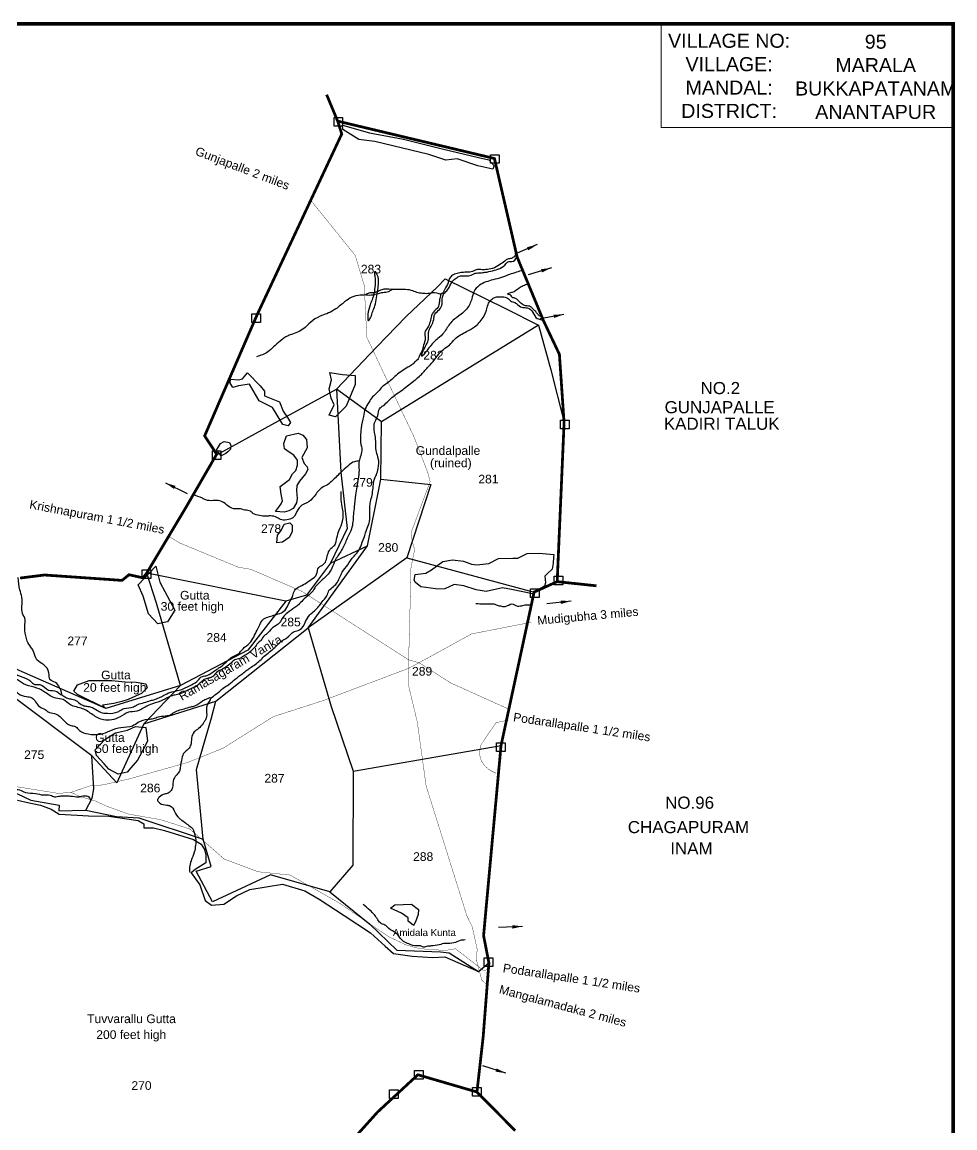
# Model space of a CAD drawing. Header units: feet. Extents: x 812574 to 820023, y 1579761 to 1589140.
# Drawn here: x 817325 to 820018, y 1585948 to 1589140 of the extents above; entities that cross this region are included whole.
import ezdxf
from ezdxf.enums import TextEntityAlignment as Align

# ---------------------------------------------------------------- set-up
doc = ezdxf.new("R2010")
doc.units = ezdxf.units.FT
doc.header["$LTSCALE"] = 15
doc.header["$MEASUREMENT"] = 0
doc.linetypes.add('HIDDEN2', pattern=[0.1875, 0.125, -0.0625])
for name, color, linetype in [('HILL', 17, 'Continuous'), ('PAPER SIZE', 10, 'Continuous'), ('PLOT', 7, 'Continuous'), ('PLOT NO', 7, 'Continuous'), ('ROADS', 6, 'Continuous'), ('TANKS-STREAM', 4, 'Continuous'), ('TEXT', 1, 'Continuous'), ('text2', 7, 'Continuous'), ('VILLAGE STONES', 240, 'Continuous')]:
    doc.layers.add(name, color=color, linetype=linetype)
doc.layers.add('VILLAGE BOUNDRY', color=5, linetype='HIDDEN2', lineweight=100)
doc.styles.get("Standard").update_dxf_attribs({"font": 'arial.ttf'})
doc.linetypes.add('DOTS', pattern='A,1e-06,-3,["●",Standard,S=3,R=0,X=-1.25,Y=-1.25],-3', length=6.000001)
doc.dimstyles.get("Standard").update_dxf_attribs({"dimtxt": 0.18, "dimasz": 0.18, "dimexe": 0.18, "dimexo": 0.0625, "dimgap": 0.09, "dimtad": 0, "dimtih": 1, "dimtoh": 1, "dimdec": 4, "dimzin": 0, "dimdsep": 46, "dimtxsty": 'Standard', "dimcen": 0.09, "dimadec": 0, "dimazin": 0, "dimtfac": 1, "dimtdec": 4, "dimtofl": 0, "dimtmove": 0, "dimatfit": 3, "dimfxl": 1, "dimtolj": 1, "dimtzin": 0, "dimarcsym": 0})

msp = doc.modelspace()

# ---------------------------------------------------------------- linework, layer by layer
at = {"layer": 'HILL'}
for points in [[(818250.3, 1588842.5), (818327.8, 1588820.5), (818426.5, 1588802.1), (818541.9, 1588773.7), (818642.5, 1588749.5), (818672.2, 1588743.2), (818687.6, 1588725.6), (818683.8, 1588715.5), (818640.6, 1588725.1), (818580.7, 1588746.2), (818548.2, 1588742.1), (818499.6, 1588758.6), (818343.9, 1588796.1), (818297, 1588802), (818251, 1588830.7), (818250.3, 1588842.5)], [(817927.9, 1588109.3), (817949.7, 1588107.8), (817960.9, 1588110.6), (817976.1, 1588127.8), (818012.8, 1588090.6), (818025, 1588075.4), (818025.3, 1588061.8), (818068.5, 1588044), (818078.7, 1588017.4), (818091.2, 1587998.7), (818099.5, 1587984.1), (818093.6, 1587974.5), (818078.1, 1587978.8), (818047.5, 1588028.3), (818009.8, 1588047.4), (817981.8, 1588095.6), (817949.5, 1588090.8), (817933, 1588086), (817925, 1588099.6), (817927.9, 1588109.3)], [(818211.4, 1588082.2), (818218.5, 1588107.4), (818213.7, 1588128.7), (818249.9, 1588123.6), (818286.9, 1588119.8), (818286.3, 1588094.3), (818260.8, 1588031.3), (818229.7, 1588000.8), (818211.3, 1588005.5), (818226.1, 1588035.4), (818217.2, 1588054.9), (818211.4, 1588082.2)], [(817886.5, 1587904.3), (817897.6, 1587923.9), (817908, 1587929.3), (817923.7, 1587927.1), (817927.9, 1587917.9), (817926.9, 1587907.1), (817919.4, 1587899.9), (817913, 1587895.5), (817899.3, 1587888.2), (817886.5, 1587904.3)], [(818083, 1587908.7), (818080.6, 1587924.1), (818087.9, 1587945.8), (818121.9, 1587953.8), (818136, 1587948.1), (818146.6, 1587935.3), (818147.6, 1587911.9), (818132.9, 1587883.8), (818139, 1587866.2), (818147.8, 1587856.2), (818150.4, 1587848.5), (818143.5, 1587836.5), (818126.2, 1587814.8), (818118.5, 1587802.6), (818117.2, 1587788.6), (818119.6, 1587765.1), (818117.4, 1587752.9), (818107.4, 1587736.2), (818095.5, 1587729.4), (818081.8, 1587725.4), (818056.9, 1587727.2), (818068.4, 1587743), (818073.2, 1587749.5), (818077.2, 1587758.1), (818073, 1587777.3), (818069.8, 1587799.5), (818097.5, 1587819.6), (818105.9, 1587835.9), (818115.1, 1587846), (818120.1, 1587861), (818120, 1587875.6), (818109.2, 1587890.1), (818096.2, 1587898.9), (818083, 1587908.7)], [(818073.1, 1587672.9), (818081.2, 1587691.5), (818097.8, 1587695.1), (818104.9, 1587688.3), (818104.9, 1587668.5), (818096.2, 1587652.4), (818076.9, 1587638.9), (818060.6, 1587637.4), (818062.8, 1587659.5), (818073.1, 1587672.9)], [(818457.3, 1587529.3), (818459.7, 1587545.8), (818490.3, 1587549.3), (818506.7, 1587559.4), (818540.2, 1587583), (818567.8, 1587587.7), (818599.2, 1587583.8), (818622.3, 1587575.4), (818638.2, 1587573.5), (818672.7, 1587577.4), (818700.7, 1587592.2), (818742.1, 1587593), (818756.7, 1587593.3), (818783.5, 1587606.2), (818817.5, 1587607.7), (818860.4, 1587603.9), (818859.6, 1587595.4), (818858.7, 1587578.9), (818855.7, 1587560.8), (818841.2, 1587547.5), (818834.3, 1587541.1), (818836.2, 1587521.3), (818833.7, 1587512.2), (818813.1, 1587499.4), (818798.4, 1587490.2), (818738.4, 1587502.3), (818711.7, 1587507.7), (818664.8, 1587496.9), (818635.9, 1587501.6), (818600.3, 1587513.5), (818572.1, 1587517.3), (818545.4, 1587504.4), (818525.3, 1587503.6), (818505.1, 1587506.5), (818476.1, 1587510.6), (818460.6, 1587522.6), (818457.3, 1587529.3)], [(817660.4, 1587515.7), (817710.7, 1587569.8), (817722.3, 1587523.5), (817765.6, 1587442.5), (817744.3, 1587408.8), (817716.7, 1587403.8), (817689.7, 1587432.1), (817674.5, 1587483), (817660.4, 1587515.7)], [(817474.4, 1587209.2), (817484.6, 1587227.1), (817518.9, 1587239.3), (817584.2, 1587239.3), (817622.3, 1587235.4), (817654, 1587234.9), (817681.9, 1587230.2), (817685.8, 1587218.6), (817670.1, 1587202.6), (817652.1, 1587194.1), (817631.1, 1587184.7), (817612.7, 1587178.9), (817590, 1587172.9), (817557.2, 1587168.5), (817567.1, 1587158.5), (817484.9, 1587199.6), (817474.4, 1587209.2)], [(817536.3, 1587039.5), (817563.9, 1587069.2), (817595, 1587088.6), (817628.9, 1587096.5), (817651.9, 1587106.9), (817681.9, 1587103.6), (817687.1, 1587064.6), (817671.3, 1587034.3), (817657.9, 1587009.6), (817639, 1586987.2), (817628.1, 1586975), (817602.7, 1586969.2), (817575.1, 1586983.4), (817562.3, 1586999), (817540.1, 1587023.2), (817536.3, 1587039.5)], [(817312, 1586894.7), (817345, 1586887), (817378.3, 1586879.5), (817408.9, 1586868.3), (817432.1, 1586853.7), (817483.5, 1586850.5), (817516.7, 1586848.7), (817575.5, 1586847.7), (817659.6, 1586835.5), (817676.5, 1586826.3), (817676.5, 1586814.8), (817704.2, 1586814.5), (817735.7, 1586806.7), (817820, 1586780.4), (817841.9, 1586767.4), (817851.5, 1586752), (817855, 1586735.6), (817855.6, 1586713.7), (817824.7, 1586694.2), (817812.8, 1586684.4), (817838.1, 1586649.7), (817853.9, 1586604.7), (817871.7, 1586591), (817907.1, 1586593.7), (817943.9, 1586617.8), (817982.5, 1586636.2), (818077, 1586652), (818141.5, 1586632.4), (818182.5, 1586608.3), (818255.1, 1586561), (818330.7, 1586511.2), (818373.4, 1586472.7), (818397.2, 1586451.4), (818451.3, 1586443.8), (818511.2, 1586440.5), (818545.3, 1586441.7), (818643.2, 1586399.5)], [(818388.3, 1586582), (818401.4, 1586592.3), (818449.1, 1586594.3), (818469.5, 1586578.3), (818468.5, 1586564), (818460.8, 1586542.9), (818455.2, 1586532.6), (818439.8, 1586544.9), (818439.5, 1586554.9), (818420.7, 1586568.3), (818388.3, 1586582)]]:
    msp.add_lwpolyline(points, dxfattribs=at)
at = {"layer": 'PAPER SIZE', "color": 5, "const_width": 3.25}
msp.add_lwpolyline([(820013.3, 1589135.5), (819170.2, 1589135.5), (819170.2, 1588836.4), (820013.3, 1588836.4)], close=True, dxfattribs=at)
at = {"layer": 'PLOT'}
for points in [[(817885.3, 1587890.6), (818046, 1587978.7), (818232.7, 1588081), (818349.6, 1588203), (818433.5, 1588290.5), (818524.5, 1588376.5), (818546.1, 1588399.8), (818721.2, 1588314.1), (818815.6, 1588265.8), (818852.1, 1588136.4), (818889.6, 1587988.5)], [(818815.6, 1588265.8), (818362.4, 1587986.1), (818232.7, 1588081), (818245, 1587841.2), (818263.5, 1587678.6), (818215.4, 1587578.6), (818322.3, 1587628.5), (818355.5, 1587795.6), (818360.6, 1587821.2), (818362.4, 1587986.1)], [(818360.6, 1587821.2), (818505.3, 1587805.3), (818435.7, 1587593.9), (818803.3, 1587495)], [(818435.7, 1587593.9), (818150.6, 1587391.7), (818322.3, 1587628.5)], [(818215.4, 1587578.6), (818146.5, 1587486.3), (818086.5, 1587469.1), (817684.8, 1587549.9)], [(818086.5, 1587469.1), (817976.3, 1587327), (817782.2, 1587225.6), (817712.9, 1587463.2), (817684.8, 1587549.9)], [(817782.2, 1587225.6), (817567.1, 1587158.5), (817316.9, 1587268.7), (817162.7, 1587344.3), (817215.7, 1587452.9), (817207.8, 1587500.4), (817151.4, 1587543.8)], [(817782.2, 1587225.6), (817676.4, 1587114.2), (817884.8, 1587179.7), (818150.6, 1587391.7), (818217.8, 1587164.7), (818280.4, 1586977.6), (818707.8, 1587051.8)], [(817676.4, 1587114.2), (817598.3, 1586943.9), (817526.6, 1587022.4), (817287.1, 1587202.6)], [(818213.9, 1586629.7), (818042.6, 1586678.3), (817874.5, 1586600.7), (817827.6, 1586688.9), (817871.2, 1586702.4), (817847.7, 1586782.1), (817828.2, 1586982.8), (817871.5, 1587132.3), (817884.8, 1587179.7)], [(817136, 1586935.5), (817158.9, 1586885.1), (817183.5, 1586868.9), (817204.4, 1586869.3), (817212.7, 1586878.5), (817304.1, 1586880.6), (817298.2, 1586916), (817311.6, 1586912.6), (817350.5, 1586894.3), (817431.8, 1586880.1), (817431.4, 1586863.9), (817508.6, 1586865.5), (817526.9, 1586900.5), (817532, 1586927.4), (817526.6, 1587022.4)], [(818280.4, 1586977.6), (818280.1, 1586706.4), (818213.9, 1586629.7), (818328.8, 1586535.9), (818406.5, 1586461.5), (818533.3, 1586456), (818557.6, 1586453.1), (818643.2, 1586399.5), (818672.8, 1586424.4)], [(817508.6, 1586865.5), (817597.1, 1586847.1), (817661.9, 1586842.9), (817847.7, 1586782.1)]]:
    msp.add_lwpolyline(points, dxfattribs=at)
at = {"layer": 'ROADS', "linetype": 'DOTS', "ltscale": 0.15, "const_width": 1}
for points in [[(818158.3, 1588626.2), (818286.7, 1588467), (818312.9, 1588380.4), (818320.2, 1588231), (818368.6, 1588128.1), (818456.5, 1587943.1), (818496, 1587841), (818503.2, 1587814.1), (818448.4, 1587667.4), (818451.3, 1587641.1), (818458.4, 1587617.6), (818447.9, 1587566.6), (818445.9, 1587480.4), (818439.3, 1587231.6), (818466, 1587120.1), (818491.5, 1586935.6), (818609.3, 1586560.1), (818624.7, 1586528.3), (818633.9, 1586486.8), (818638.7, 1586464.9), (818637.4, 1586430.6), (818637.4, 1586430.6), (818652.2, 1586375.1), (818667.9, 1586360.7)], [(818730.4, 1587156.9), (818561.8, 1587233), (818471.1, 1587291.1), (818441.1, 1587299.2), (818251.1, 1587421.2), (818187.5, 1587462), (818132.7, 1587497.2), (818049.9, 1587532.8), (817984.5, 1587560.9), (817949.4, 1587566.7), (817844, 1587610.3), (817781.5, 1587636.1), (817748.1, 1587656)], [(818795.6, 1587407.9), (818622.5, 1587374.1), (818501.8, 1587307.7), (818440.4, 1587274.6), (818193.3, 1587181.4), (818049.8, 1587135.2), (817906.3, 1587044.8), (817802.7, 1587003), (817634.1, 1586955.6), (817557.8, 1586938.2), (817524.2, 1586936.6), (817497.1, 1586927.4), (817466.2, 1586916.9), (817429.2, 1586913.8), (817371.7, 1586923.1), (817301, 1586934.4)], [(818668, 1586405.1), (818658.1, 1586401.9), (818618, 1586433), (818576.3, 1586465.3), (818550.2, 1586460.9), (818499.9, 1586462.6), (818463.5, 1586467.8), (818433, 1586476.6), (818415.6, 1586484.8), (818383.3, 1586500), (818239.9, 1586597.8), (818153.9, 1586646.7), (818098.9, 1586678), (818006.3, 1586687.6), (817908.7, 1586724.2), (817867.2, 1586760.4), (817809, 1586811.1), (817725.3, 1586837.9), (817631.8, 1586854.2), (817571.9, 1586875.8), (817536, 1586892), (817492, 1586904.7), (817466.2, 1586916.9)]]:
    msp.add_lwpolyline(points, dxfattribs=at)
at = {"layer": 'ROADS', "linetype": 'HIDDEN2', "ltscale": 10, "const_width": 1}
msp.add_lwpolyline([(818729, 1587125.8), (818693.8, 1587118.1), (818679.7, 1587097.9), (818671.6, 1587086.4), (818649.1, 1587052.4), (818644.5, 1587029.9), (818651.4, 1587006.7), (818662.5, 1586991.8), (818675.1, 1586981.1), (818693.1, 1586972)], dxfattribs=at)
at = {"layer": 'TANKS-STREAM'}
for points in [[(818752.5, 1588471.5), (818745.3, 1588463.3), (818738.4, 1588458.4), (818726.3, 1588456.1), (818718.5, 1588450.8), (818703.1, 1588439.6), (818683.3, 1588429.3), (818664.1, 1588425.8), (818649.2, 1588425.9), (818636.7, 1588425.7), (818621.9, 1588419.3), (818606.4, 1588418.3), (818592.6, 1588417.2), (818577.2, 1588413.8), (818565, 1588407.6), (818557.8, 1588397.8), (818554.8, 1588387.8), (818544.6, 1588367.5), (818534.9, 1588355.2), (818522.7, 1588358), (818496.7, 1588356.6), (818481.2, 1588357.2), (818464.4, 1588360.3), (818448.8, 1588365.8), (818426.8, 1588368.7), (818392.2, 1588368.7), (818376.3, 1588369.7), (818363.6, 1588368), (818349.2, 1588361.5), (818339.1, 1588359.2), (818326.3, 1588358), (818316.3, 1588353.2), (818301.5, 1588352.2), (818277, 1588346), (818256.2, 1588332.6), (818231.1, 1588312.8), (818209.3, 1588300.7), (818190.3, 1588293.2), (818164.5, 1588279.5), (818142.2, 1588259.1), (818105.6, 1588239.5), (818092.9, 1588235.1), (818070, 1588219.5), (818050.6, 1588202.7), (818034.3, 1588188.3), (818002, 1588174.4)], [(818770.3, 1588424.4), (818752.5, 1588418.4), (818731.8, 1588411.8), (818709.2, 1588403.2), (818684.5, 1588396.4), (818645.6, 1588380.6), (818629.3, 1588362), (818623.4, 1588341.8), (818608.3, 1588312.1), (818592.4, 1588297), (818568.6, 1588278.8), (818547.6, 1588251), (818542.4, 1588243.5), (818525.8, 1588227.3), (818511.9, 1588214.6), (818499.6, 1588199.9), (818478.9, 1588176), (818489.6, 1588204.5), (818497.6, 1588221.2), (818498.7, 1588241), (818499.1, 1588246.9), (818509.1, 1588268.3), (818514.2, 1588286.9), (818517, 1588297.6), (818530.1, 1588310.7), (818537.5, 1588327.2), (818540.4, 1588352.5), (818548.5, 1588362.3), (818558, 1588374.2), (818567.8, 1588392.5), (818575.5, 1588399.5), (818586.4, 1588406.5), (818603, 1588408.3), (818617.7, 1588409), (818633.6, 1588415.3), (818648.7, 1588416.7), (818661, 1588418.1), (818683.5, 1588422.7), (818704, 1588429.5), (818723, 1588443.2), (818727.9, 1588448.8), (818739.1, 1588449.2), (818754.2, 1588462.5)], [(818322.9, 1588280.5), (818323.4, 1588297.1), (818329.9, 1588324.3), (818335.6, 1588338.9), (818340.1, 1588352.6), (818342.8, 1588368.1), (818344.7, 1588395.5), (818343, 1588408.5), (818342.6, 1588419.6), (818349.8, 1588411.3), (818354.1, 1588387.4), (818352.1, 1588369), (818348.3, 1588344), (818343.7, 1588321.3), (818337.3, 1588305.3), (818331.1, 1588287), (818323.9, 1588278.8), (818322.9, 1588280.5)], [(818825.7, 1588289.7), (818816.3, 1588294.4), (818810.4, 1588301.6), (818799.5, 1588313), (818793.2, 1588318.8), (818780.4, 1588321.4), (818771.9, 1588324.1), (818759.3, 1588335.2), (818746, 1588344.1), (818739.1, 1588346.2), (818735.7, 1588351.7), (818726.4, 1588355.9), (818730.6, 1588358.4), (818741.3, 1588361.1), (818760, 1588373.1), (818771.9, 1588379.8), (818785.9, 1588385.1)], [(817869.3, 1587189.2), (817885.9, 1587201), (817905.8, 1587217.6), (817921.7, 1587228.4), (817940.2, 1587243.4), (817961.9, 1587260.3), (817986.8, 1587278.4), (818001.7, 1587288.8), (818027.5, 1587312.6), (818058.3, 1587338.5), (818077.4, 1587356.2), (818089.5, 1587363), (818110.3, 1587381), (818125.9, 1587385.8), (818143.6, 1587409.7), (818155.7, 1587428.9), (818182.2, 1587454.1), (818190.3, 1587465.9), (818205.2, 1587483.8), (818211, 1587499.6), (818224.1, 1587510.7), (818235.4, 1587523.8), (818249.5, 1587552.5), (818265.2, 1587574.1), (818283.3, 1587598.7), (818294.4, 1587610.9), (818304.7, 1587632.6), (818314.5, 1587658.8), (818319.4, 1587674.2), (818327.1, 1587694.4), (818328.7, 1587737.4), (818330.4, 1587751.2), (818337.7, 1587789.7), (818339.8, 1587811.6), (818342, 1587820.7), (818347.8, 1587833.5), (818353, 1587851.9), (818353.5, 1587880.7), (818348, 1587899.3), (818345.3, 1587940.9), (818341.3, 1587970.4), (818344.1, 1587987.4), (818351.7, 1588004.9), (818357, 1588024), (818368, 1588033.7), (818396.3, 1588059.9), (818416.1, 1588073.9), (818450.3, 1588100.3), (818472.4, 1588118.1), (818493.2, 1588140.6), (818514.1, 1588163.9), (818541.5, 1588195.7), (818558.6, 1588208.3), (818574.9, 1588225.3), (818608, 1588246.9), (818631.5, 1588260.8), (818655.9, 1588287.4), (818667.9, 1588316.2), (818674.1, 1588332.7), (818685.2, 1588343.3), (818694.7, 1588347.2), (818708.8, 1588346.9), (818722.7, 1588345.8), (818735.4, 1588335.8), (818747.9, 1588330.7), (818764.1, 1588318.5), (818771.2, 1588316.4), (818784, 1588315.6), (818799.6, 1588302.2), (818812.3, 1588285.2), (818819, 1588283.2), (818830.9, 1588279.1)], [(818533.5, 1588355.2), (818532.6, 1588350.7), (818530.9, 1588342.2), (818529.6, 1588330.6), (818526.2, 1588317.7), (818512.7, 1588303.5), (818507.5, 1588293.3), (818503, 1588275.5), (818495.5, 1588258.3), (818487.6, 1588244.1), (818489.1, 1588227), (818484, 1588208.1), (818479.2, 1588190.4), (818473.1, 1588179.5), (818466.5, 1588165.4), (818461.1, 1588161.1), (818450.2, 1588150.6), (818438.8, 1588144.3), (818421, 1588133.1), (818404.7, 1588120.6), (818379, 1588098), (818365.1, 1588088.1), (818352.5, 1588073), (818336.8, 1588058.2), (818326.5, 1588042.6), (818315.7, 1588023.9), (818310.5, 1588002.3), (818303.9, 1587968.3), (818301.8, 1587944.2), (818302.1, 1587927.5), (818305.7, 1587903.1), (818301.1, 1587884.9), (818297.5, 1587868.9), (818297.8, 1587846.9), (818295.4, 1587821.9)], [(818317.4, 1588353.3), (818327.1, 1588352.5), (818350.1, 1588356.1), (818366.4, 1588360.2), (818383.4, 1588362.9), (818392.5, 1588368.1), (818393.7, 1588368.8)], [(818298.8, 1587873.7), (818284.4, 1587871.3), (818269.1, 1587862), (818250.2, 1587845.2), (818222.5, 1587818.4), (818206.6, 1587804.9), (818190.1, 1587796.2), (818179.2, 1587785.7), (818168.4, 1587771.3), (818147.4, 1587752.7), (818132.9, 1587746), (818118.5, 1587727.4), (818101.1, 1587706.1), (818094, 1587704.7), (818074.5, 1587703.4), (818060.6, 1587710.5), (818042.8, 1587714.9), (818030.4, 1587714), (818010.5, 1587715.8), (817991.6, 1587722.3), (817984.4, 1587728.2), (817968.2, 1587731.8), (817951.2, 1587735.7), (817935.5, 1587735.7), (817915.5, 1587746.7), (817896, 1587758.2), (817876.2, 1587759), (817855, 1587761.2), (817845.7, 1587765.8), (817818.6, 1587775.7)], [(818295.5, 1587822.2), (818287.5, 1587776.1), (818284, 1587741.2), (818281.5, 1587719.6), (818276, 1587677.3), (818265.4, 1587654.4), (818258.3, 1587638.1), (818247.3, 1587615.8), (818230.3, 1587589), (818219.2, 1587564.1), (818208.5, 1587546.9), (818191.8, 1587530.5), (818178.1, 1587517.1), (818171.4, 1587509.9), (818165.1, 1587498.8), (818153.4, 1587486.9), (818135.4, 1587471.3), (818122.9, 1587458.6), (818112.5, 1587450.8), (818090.9, 1587434.8), (818077.5, 1587421.4), (818068.6, 1587406), (818048.1, 1587391.8), (818029.4, 1587372.8), (818024.6, 1587369.6), (818014.1, 1587355.4), (818005.6, 1587347.4), (817996, 1587334.8), (817984.2, 1587323.9), (817972.4, 1587314.6), (817961.5, 1587308.3), (817952.7, 1587302.7), (817939, 1587299.8), (817928.2, 1587289.9), (817912.8, 1587278.7), (817900.7, 1587270.6), (817889.8, 1587266), (817876, 1587251.7), (817865.2, 1587246.7), (817853.2, 1587243.9), (817842, 1587235.3), (817825.6, 1587221.9), (817816.4, 1587217.6), (817801.6, 1587210.8), (817777.4, 1587199.8), (817762.6, 1587197), (817745.8, 1587190.5), (817732, 1587183.5), (817701.1, 1587172.3), (817680.3, 1587163.2), (817656, 1587151.1), (817632.4, 1587148), (817606.5, 1587134.2), (817560.1, 1587126.1), (817528.9, 1587140.9), (817499.6, 1587158.4), (817464.3, 1587169.9), (817443.8, 1587184.4), (817422.2, 1587188.5), (817391.4, 1587205.5), (817367.6, 1587217.8), (817335.7, 1587227.4), (817311.6, 1587241.2), (817283.2, 1587260.6), (817259, 1587284.7), (817290.2, 1587268.7), (817312.1, 1587255), (817342.2, 1587242.7), (817347.1, 1587239.8), (817357.8, 1587229.8), (817376.4, 1587227.9), (817401.6, 1587212), (817425, 1587207.9), (817439.1, 1587198.2), (817433.9, 1587217.9), (817421, 1587233.5), (817405.4, 1587242.4), (817402.4, 1587261.7), (817387.5, 1587285), (817367.8, 1587299.1), (817357.1, 1587325.1), (817350.5, 1587336.1), (817339.7, 1587353.7), (817335.5, 1587368.9), (817332.6, 1587398.5), (817333.7, 1587414.9), (817326.5, 1587433.4), (817324.5, 1587454.6), (817324.3, 1587480.2), (817318.5, 1587501.8), (817313.7, 1587536.7)], [(817439.8, 1587198.5), (817445.6, 1587194.6), (817455.6, 1587188.7), (817468.7, 1587186.1), (817483.7, 1587179.6), (817499.9, 1587168.1), (817511.9, 1587165.2), (817524.5, 1587162.8), (817537.3, 1587156.5), (817551.4, 1587148.4), (817571.4, 1587145), (817601.8, 1587149.6), (817609.7, 1587154.2), (817619.4, 1587158.7), (817646.2, 1587163.8), (817658.9, 1587170.4), (817677.6, 1587175.8), (817695.7, 1587181.7), (817708, 1587185), (817734.5, 1587197.2), (817751.6, 1587205.4), (817774, 1587210.6), (817790.2, 1587215.7), (817813.9, 1587227.4), (817833.8, 1587241.3), (817842.1, 1587250.2), (817856.7, 1587253.4), (817873.5, 1587262.7), (817899.6, 1587280.5), (817919.1, 1587297.4), (817932.3, 1587308.4), (817948.2, 1587315.6), (817963, 1587331.6), (817981.9, 1587347.8), (818003.2, 1587384.9), (818011.3, 1587400.7), (818022.8, 1587417.3), (818039.3, 1587424.1), (818054.7, 1587429.3), (818073.5, 1587435.4), (818086.9, 1587445.7), (818096.6, 1587464.7), (818106.7, 1587484.7), (818112.2, 1587500.2), (818124.4, 1587509.9), (818141.6, 1587519), (818161, 1587532), (818175.2, 1587546.3), (818181.3, 1587566.1), (818195.5, 1587575.4), (818208.4, 1587606.6), (818217.6, 1587621.8), (818227.7, 1587630.9), (818234, 1587652), (818240.5, 1587674.1), (818250.4, 1587699.3), (818250.4, 1587736), (818246.6, 1587760.9), (818246.4, 1587785.1)], [(818634.8, 1587462.5), (818658, 1587460.6), (818686.7, 1587460.6), (818699.9, 1587456.3), (818708.8, 1587454.4), (818720, 1587453.2), (818739.4, 1587460.9), (818754.9, 1587454.8), (818770.7, 1587456.7), (818798.2, 1587458.2)], [(816631.3, 1586889.4), (816636, 1586897.2), (816644.4, 1586914.1), (816651.4, 1586927.5), (816655.5, 1586939.4), (816660.8, 1586951.6), (816671.9, 1586960.9), (816680, 1586976.1), (816684.7, 1586990.9), (816696.1, 1587006.9), (816715, 1587031.4), (816739, 1587054.2), (816759.4, 1587070.3), (816780.4, 1587086.3), (816801.4, 1587101.1), (816827.7, 1587115.9), (816844.6, 1587127.5), (816880.8, 1587148.8), (816900.6, 1587164.2), (816921.3, 1587178.2), (816935.3, 1587184.3), (816951, 1587193.4), (816963.9, 1587202.7), (817000.4, 1587225.1), (817021.4, 1587232.4), (817036.6, 1587238.8), (817060, 1587247.6), (817084.4, 1587258.4), (817113.2, 1587265), (817137.6, 1587266.9), (817163.3, 1587272), (817185.6, 1587266.3), (817204.7, 1587260.5), (817231, 1587243.7), (817248.7, 1587237.8), (817287.8, 1587217), (817304.3, 1587210.3), (817314.2, 1587201.9), (817337.7, 1587193.5), (817352.8, 1587190), (817374.7, 1587164.7), (817391.9, 1587155.7), (817403.7, 1587147.7), (817423.3, 1587142.9), (817443.5, 1587126.2), (817465.4, 1587110.2), (817479.7, 1587106.1), (817490.7, 1587095.5), (817515.4, 1587085.5), (817550.1, 1587084.5), (817581.1, 1587095.3), (817610.5, 1587104.5), (817643.5, 1587109.3), (817660.2, 1587119.1), (817688.8, 1587128), (817703.9, 1587130.1), (817717.6, 1587134.7), (817738.5, 1587137.6), (817751.3, 1587139.9), (817761.5, 1587146.6), (817792.9, 1587158.1), (817812.5, 1587163.8), (817823.6, 1587166.5), (817846.2, 1587181.3), (817860.5, 1587187.9), (817868.2, 1587190.8), (817861.6, 1587173.1), (817857.5, 1587162.9), (817857.4, 1587151.8), (817856.5, 1587131.1), (817851.8, 1587122), (817847.3, 1587115.7), (817834.5, 1587101.1), (817821.7, 1587091.2), (817814.3, 1587072.6), (817811.7, 1587054.1), (817804.8, 1587041.4), (817792.8, 1587031.1), (817786.4, 1587015.2), (817781.5, 1586986.9), (817779.3, 1586977.8), (817771.3, 1586967.6), (817763.2, 1586956.1), (817760.9, 1586947.7), (817757.2, 1586925.5), (817746.3, 1586914.6), (817736.1, 1586911.6), (817721.1, 1586903.1), (817716, 1586893.5), (817723.1, 1586885.4), (817742.7, 1586879.7), (817752.7, 1586877.9), (817765.4, 1586861.3), (817778, 1586842.4), (817786.4, 1586836.5), (817800.1, 1586826.4), (817813.4, 1586815.9), (817819, 1586809.7), (817822.5, 1586798.3), (817826.5, 1586779.7), (817825.8, 1586764.3), (817822, 1586743.7), (817813.1, 1586719.5), (817808.6, 1586700), (817809, 1586685.8)], [(816821.9, 1586755.7), (816828, 1586763.4), (816832.9, 1586772), (816838.2, 1586783.8), (816840.3, 1586797), (816846.6, 1586807.5), (816856.3, 1586820.7), (816865.8, 1586836.7), (816874.9, 1586849.3), (816877.4, 1586858.3), (816885.9, 1586869.3), (816894.4, 1586880.9), (816903.5, 1586890.3), (816916.6, 1586877.4), (816922.3, 1586868.8), (816930.3, 1586860.8), (816936.7, 1586856.1), (816943.3, 1586845.5), (816955.8, 1586840.2), (816967.8, 1586843.5), (816976.4, 1586847.7), (816991.9, 1586846.3), (817006.6, 1586846), (817019.7, 1586851.2), (817045, 1586854), (817061.3, 1586857), (817081.4, 1586857.5), (817091, 1586863.6), (817095.9, 1586879), (817098, 1586893.7), (817102.4, 1586903.6), (817107.8, 1586912.4), (817127.2, 1586917.8), (817149, 1586918.3), (817162.8, 1586921.8), (817184.1, 1586920.8), (817196, 1586919.9), (817209.6, 1586921.3), (817247.4, 1586924), (817264.9, 1586925.6), (817274.7, 1586924), (817302.1, 1586924.7), (817317.8, 1586924), (817334.6, 1586916.8), (817363.6, 1586913.5), (817386.1, 1586909.5), (817406.2, 1586908.8), (817418.8, 1586903.9), (817434.6, 1586906.2), (817447.5, 1586906.5), (817465, 1586906.2), (817487, 1586903.9), (817496.6, 1586905.8), (817514.4, 1586905.5), (817523.5, 1586893.9)], [(818603.8, 1586490.6), (818589.6, 1586488.9), (818571.6, 1586482), (818547.7, 1586480.6), (818529, 1586476.8), (818506.5, 1586473.3), (818496.1, 1586472.3), (818483.7, 1586469.9), (818475, 1586473.7), (818465, 1586473.3), (818441.8, 1586479.2), (818426.2, 1586486.5), (818415.1, 1586498.6), (818404.4, 1586511.4), (818384.3, 1586523.5), (818375, 1586532.1), (818362.9, 1586537.6), (818343.1, 1586562.5), (818328.6, 1586576.8), (818310.2, 1586593.1)]]:
    msp.add_spline(points, degree=3, dxfattribs=at)
at = {"layer": 'text2', "color": 5, "linetype": 'Continuous', "lineweight": -2, "const_width": 10}
msp.add_lwpolyline([(820013.3, 1589135.5), (812579.5, 1589135.5), (812579.5, 1580324.3), (820013.3, 1580324.3)], close=True, dxfattribs=at)
at = {"layer": 'VILLAGE BOUNDRY', "lineweight": -2, "ltscale": 25, "const_width": 8, "elevation": 5}
msp.add_lwpolyline([(818236.1, 1588854.6), (818204.3, 1588931)], dxfattribs=at)
at = {"layer": 'VILLAGE BOUNDRY', "lineweight": -2, "ltscale": 25, "const_width": 8}
for points in [[(817319, 1587535.5), (817389.4, 1587544.3), (817561.3, 1587532.4), (817613.6, 1587528.7), (817633.6, 1587545.1), (817674.3, 1587536.1), (817684.8, 1587549.9), (817797.4, 1587738.5), (817886.8, 1587893.1), (817852, 1587946), (818002.1, 1588292.4), (818247.9, 1588817.5), (818236.1, 1588854.6), (818688.8, 1588746.7), (818754.4, 1588462), (818830.7, 1588277.8), (818876.4, 1588181.3), (818889.9, 1587984), (818870, 1587525.1), (818803.3, 1587495), (818707.8, 1587051.8), (818659.6, 1586526.9), (818657.5, 1586503), (818672.8, 1586424.4), (818656.3, 1586211.5), (818638.3, 1586051.7), (818748.7, 1585940.1)], [(818870, 1587525.1), (818983.3, 1587513.1)], [(818638.3, 1586051.7), (818467.7, 1586101.5), (818351.2, 1585993.7), (818166.3, 1585788.1)]]:
    msp.add_lwpolyline(points, dxfattribs=at)
at = {"layer": 'VILLAGE STONES', "lineweight": -2}
for points in [[(818225.6, 1588864.7), (818250.5, 1588864.7), (818250.5, 1588839.8), (818225.6, 1588839.8)], [(818677.8, 1588757.7), (818702.8, 1588757.7), (818702.8, 1588732.8), (818677.8, 1588732.8)], [(817988.5, 1588298.6), (818013.5, 1588298.6), (818013.5, 1588273.7), (817988.5, 1588273.7)], [(818879.9, 1587991.6), (818904.9, 1587991.6), (818904.9, 1587966.7), (818879.9, 1587966.7)], [(817874.3, 1587902.9), (817899.2, 1587902.9), (817899.2, 1587878), (817874.3, 1587878)], [(817671.4, 1587559.4), (817696.3, 1587559.4), (817696.3, 1587534.5), (817671.4, 1587534.5)], [(818861.2, 1587540.6), (818886.1, 1587540.6), (818886.1, 1587515.7), (818861.2, 1587515.7)], [(818793.3, 1587504), (818818.2, 1587504), (818818.2, 1587479.1), (818793.3, 1587479.1)], [(818695, 1587059.5), (818719.9, 1587059.5), (818719.9, 1587034.6), (818695, 1587034.6)], [(818658.8, 1586439.3), (818683.7, 1586439.3), (818683.7, 1586414.4), (818658.8, 1586414.4)], [(818458.2, 1586114), (818483.2, 1586114), (818483.2, 1586089.1), (818458.2, 1586089.1)], [(818385.8, 1586057.8), (818410.8, 1586057.8), (818410.8, 1586032.9), (818385.8, 1586032.9)], [(818625.5, 1586064.8), (818650.4, 1586064.8), (818650.4, 1586039.9), (818625.5, 1586039.9)]]:
    msp.add_lwpolyline(points, close=True, dxfattribs=at)

# ---------------------------------------------------------------- texts
at = {"layer": 'PLOT NO', "lineweight": -2}
for s, rotation, p in [('Gunjapalle 2 miles ', 339.0952, (817822.6, 1588758.2)), ('Krishnapuram 1 1/2 miles', 349.2415, (817344.5, 1587736.7)), ('Mudigubha 3 miles', 5.1295, (818813.6, 1587400.6)), ('Ramasagaram Vanka', 30.3289, (817786.5, 1587180.5)), ('Podarallapalle 1 1/2 miles ', 351.563, (818741.6, 1587122.3)), ('Podarallapalle 1 1/2 miles', 351.4408, (818711.8, 1586398)), ('Mangalamadaka 2 miles', 345.0305, (818700.3, 1586337.2))]:
    msp.add_text(s, height=25, rotation=rotation, dxfattribs=at).set_placement(p)
for s, p in [('283', (818332.3, 1588427.5)), ('282', (818512.7, 1588178.9)), ('281', (818671.4, 1587821.2)), ('279', (818308.5, 1587811.7)), ('278', (818043.9, 1587678.2)), ('280', (818382.1, 1587623.8)), ('285', (818100.4, 1587408.6)), ('277', (817484.8, 1587354.1)), ('284', (817886.5, 1587364)), ('289', (818479.9, 1587266.4)), ('275', (817359.9, 1587025.6)), ('286', (817695.1, 1586929.3)), ('287', (818053.7, 1586957.6)), ('288', (818483, 1586731.4)), ('270', (817669.7, 1586070.4))]:
    msp.add_text(s, height=25, dxfattribs=at).set_placement(p, align=Align.MIDDLE_CENTER)
for s, p in [('Gundalpalle', (818461.5, 1587891.1)), ('(ruined)', (818502.7, 1587855.4)), ('Gutta', (817780.9, 1587473.4)), ('30 feet high', (817725.1, 1587441.2)), ('Gutta', (817553.2, 1587243.1)), ('20 feet high', (817501.4, 1587207.1)), ('Gutta ', (817535.9, 1587062.6)), ('50 feet high', (817535.9, 1587030.5)), ('Tuvvarallu Gutta', (817512.8, 1586250.6)), ('200 feet high', (817539.1, 1586205))]:
    msp.add_text(s, height=25, dxfattribs=at).set_placement(p)
at = {"layer": 'TEXT', "lineweight": -2}
for s, p in [('NO.2', (819284, 1588066.5)), ('GUNJAPALLE', (819180.1, 1588011.2)), ('KADIRI TALUK', (819178, 1587963.5)), ('NO.96', (819181.6, 1586869.5)), ('CHAGAPURAM', (819073.9, 1586799)), ('INAM', (819196.5, 1586737.7))]:
    msp.add_text(s, height=35, dxfattribs=at).set_placement(p)
at = {"layer": 'TEXT', "color": 7, "lineweight": -2, "true_color": 0xffffff}
msp.add_text('Amidala Kunta', height=20, dxfattribs=at).set_placement((818395.8, 1586501.9))
at = {"layer": 'VILLAGE STONES', "char_height": 40.518, "attachment_point": 2}
for s, insert, width in [('VILLAGE NO:\\PVILLAGE:\\PMANDAL:\\PDISTRICT:', (819366.4, 1589106.9), 347.792), ('95\\PMARALA BUKKAPATANAM\\PANANTAPUR ', (819789.6, 1589104.2), 477.246)]:
    msp.add_mtext(s, dxfattribs=dict(at, insert=insert, width=width))

# ---------------------------------------------------------------- leaders
at = {"layer": 'PLOT NO', "color": 5, "lineweight": -2}
for points in [[(818812.1, 1588498), (818747.9, 1588470.1)], [(818853.4, 1588431), (818786.4, 1588410.8)], [(818889.5, 1588296.6), (818820.6, 1588284.1)], [(817738.8, 1587810), (817802, 1587780)], [(818909.9, 1587469), (818840.4, 1587460.9)], [(818770.2, 1586530), (818700.3, 1586526.2)], [(818721.9, 1586106), (818655.4, 1586127.6)]]:
    msp.add_leader(points, dimstyle='Standard', override={"dimasz": 30, "dimgap": 0.09, "dimtad": 0, "dimzin": 2}, dxfattribs=at)

doc.saveas('drawing.dxf')
